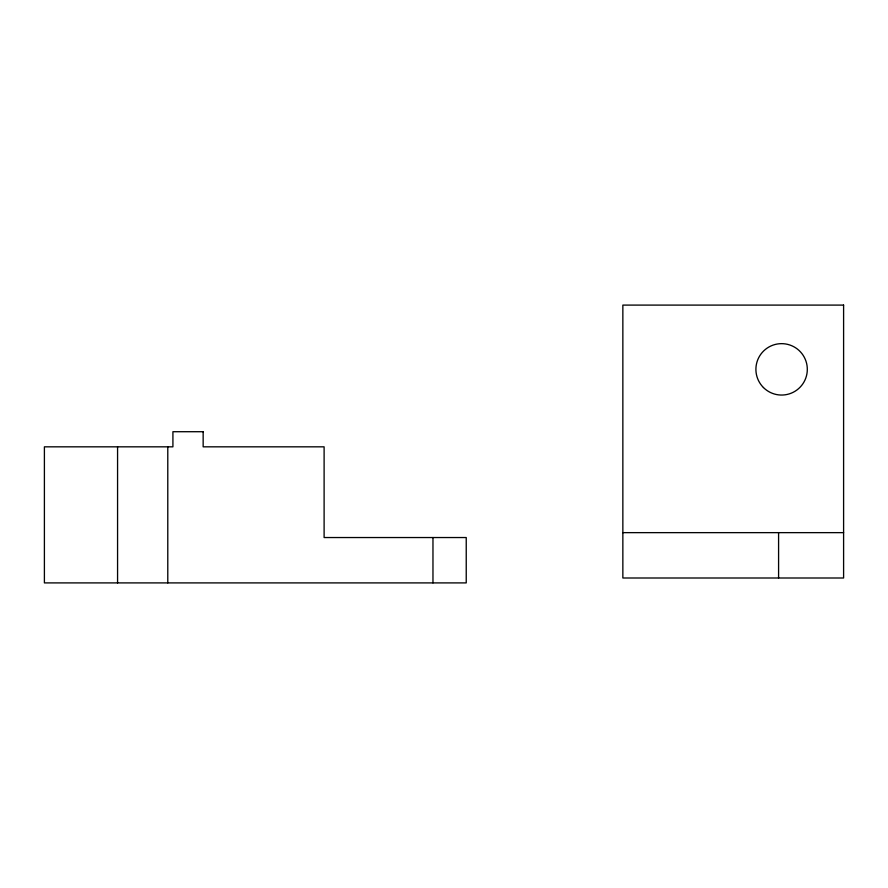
<?xml version="1.0" encoding="UTF-8"?>
<svg xmlns="http://www.w3.org/2000/svg" width="888" height="888" viewBox="0 0 888 888"><rect width="100%" height="100%" fill="white"/><g stroke="black" fill="none" stroke-linecap="round" stroke-linejoin="round"><path stroke-width="1.33" d="M622.854 532.645L843.6 532.645M778.587 532.645L778.587 577.999M432.967 537.54L432.967 582.905M167.788 446.831L167.788 582.905M117.571 446.831L117.571 582.905M843.6 305.095L622.854 305.095L622.854 577.999L843.6 577.999L843.6 305.095M203.152 431.712L172.916 431.712L172.916 446.831L44.4 446.831L44.4 582.905L466.233 582.905L466.233 537.54L324.109 537.54L324.109 446.831L203.152 446.831L203.152 431.712M763.436 387.534A25.708 25.708 0 0 0 806.437 376.001A25.708 25.708 0 0 0 774.958 344.522A25.708 25.708 0 0 0 763.436 387.534"/></g></svg>
